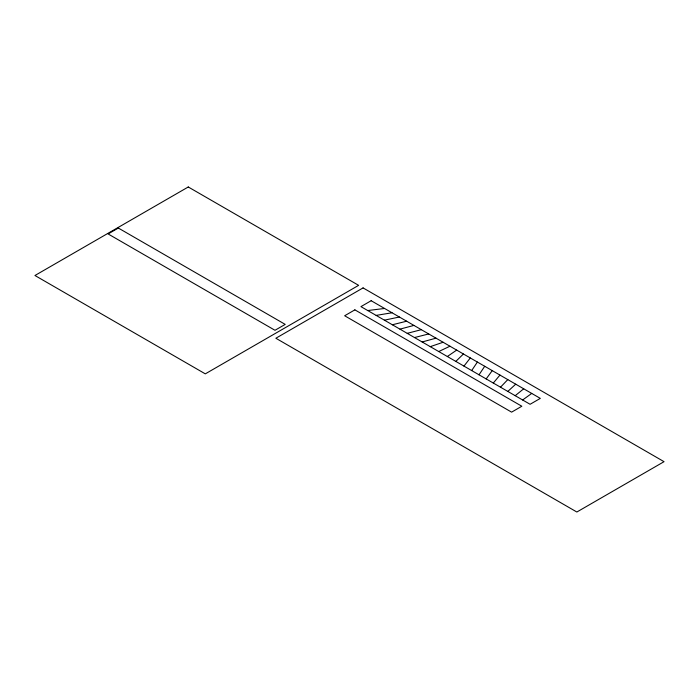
<?xml version="1.0" encoding="UTF-8"?>
<svg xmlns="http://www.w3.org/2000/svg" width="699" height="699" viewBox="0 0 699 699"><rect width="100%" height="100%" fill="white"/><g stroke="black" fill="none" stroke-linecap="round" stroke-linejoin="round"><path stroke-width="1.05" d="M479.025 374.795L484.713 366.276M471.676 370.557L477.391 362.056M486.172 378.919L492.245 370.627M463.961 366.101L470.305 357.958M493.302 383.043L499.951 375.075M500.51 387.202L507.789 379.601M455.818 361.4L463.428 353.991M507.824 391.423L515.722 384.179M515.207 395.686L523.708 388.793M522.634 399.977L531.729 393.423M447.343 356.507L456.692 350.103M438.745 351.545L449.964 346.215M430.269 346.652L443.105 342.257M422.161 341.968L436.027 338.167M399.942 329.142L413.93 325.419M407.229 333.344L421.305 329.675M414.524 337.556L428.723 333.947M392.357 324.764L406.652 321.208M384.398 320.168L399.374 317.014M376.141 315.398L392.025 312.768M367.726 310.539L384.581 308.469M188.267 186.983L34.95 275.502L205.305 373.86L358.631 285.341L188.267 186.983M118.332 228.04L108.118 233.947L274.987 330.286L285.201 324.388L118.332 228.04M363.069 287.901L275.86 338.246L576.85 512.018L664.05 461.672L363.069 287.901M354.874 309.858L344.659 315.756L511.607 412.148L521.83 406.241L354.874 309.858M371.16 300.719L360.937 306.625L530.095 404.284L540.318 398.386L371.16 300.719"/></g></svg>
